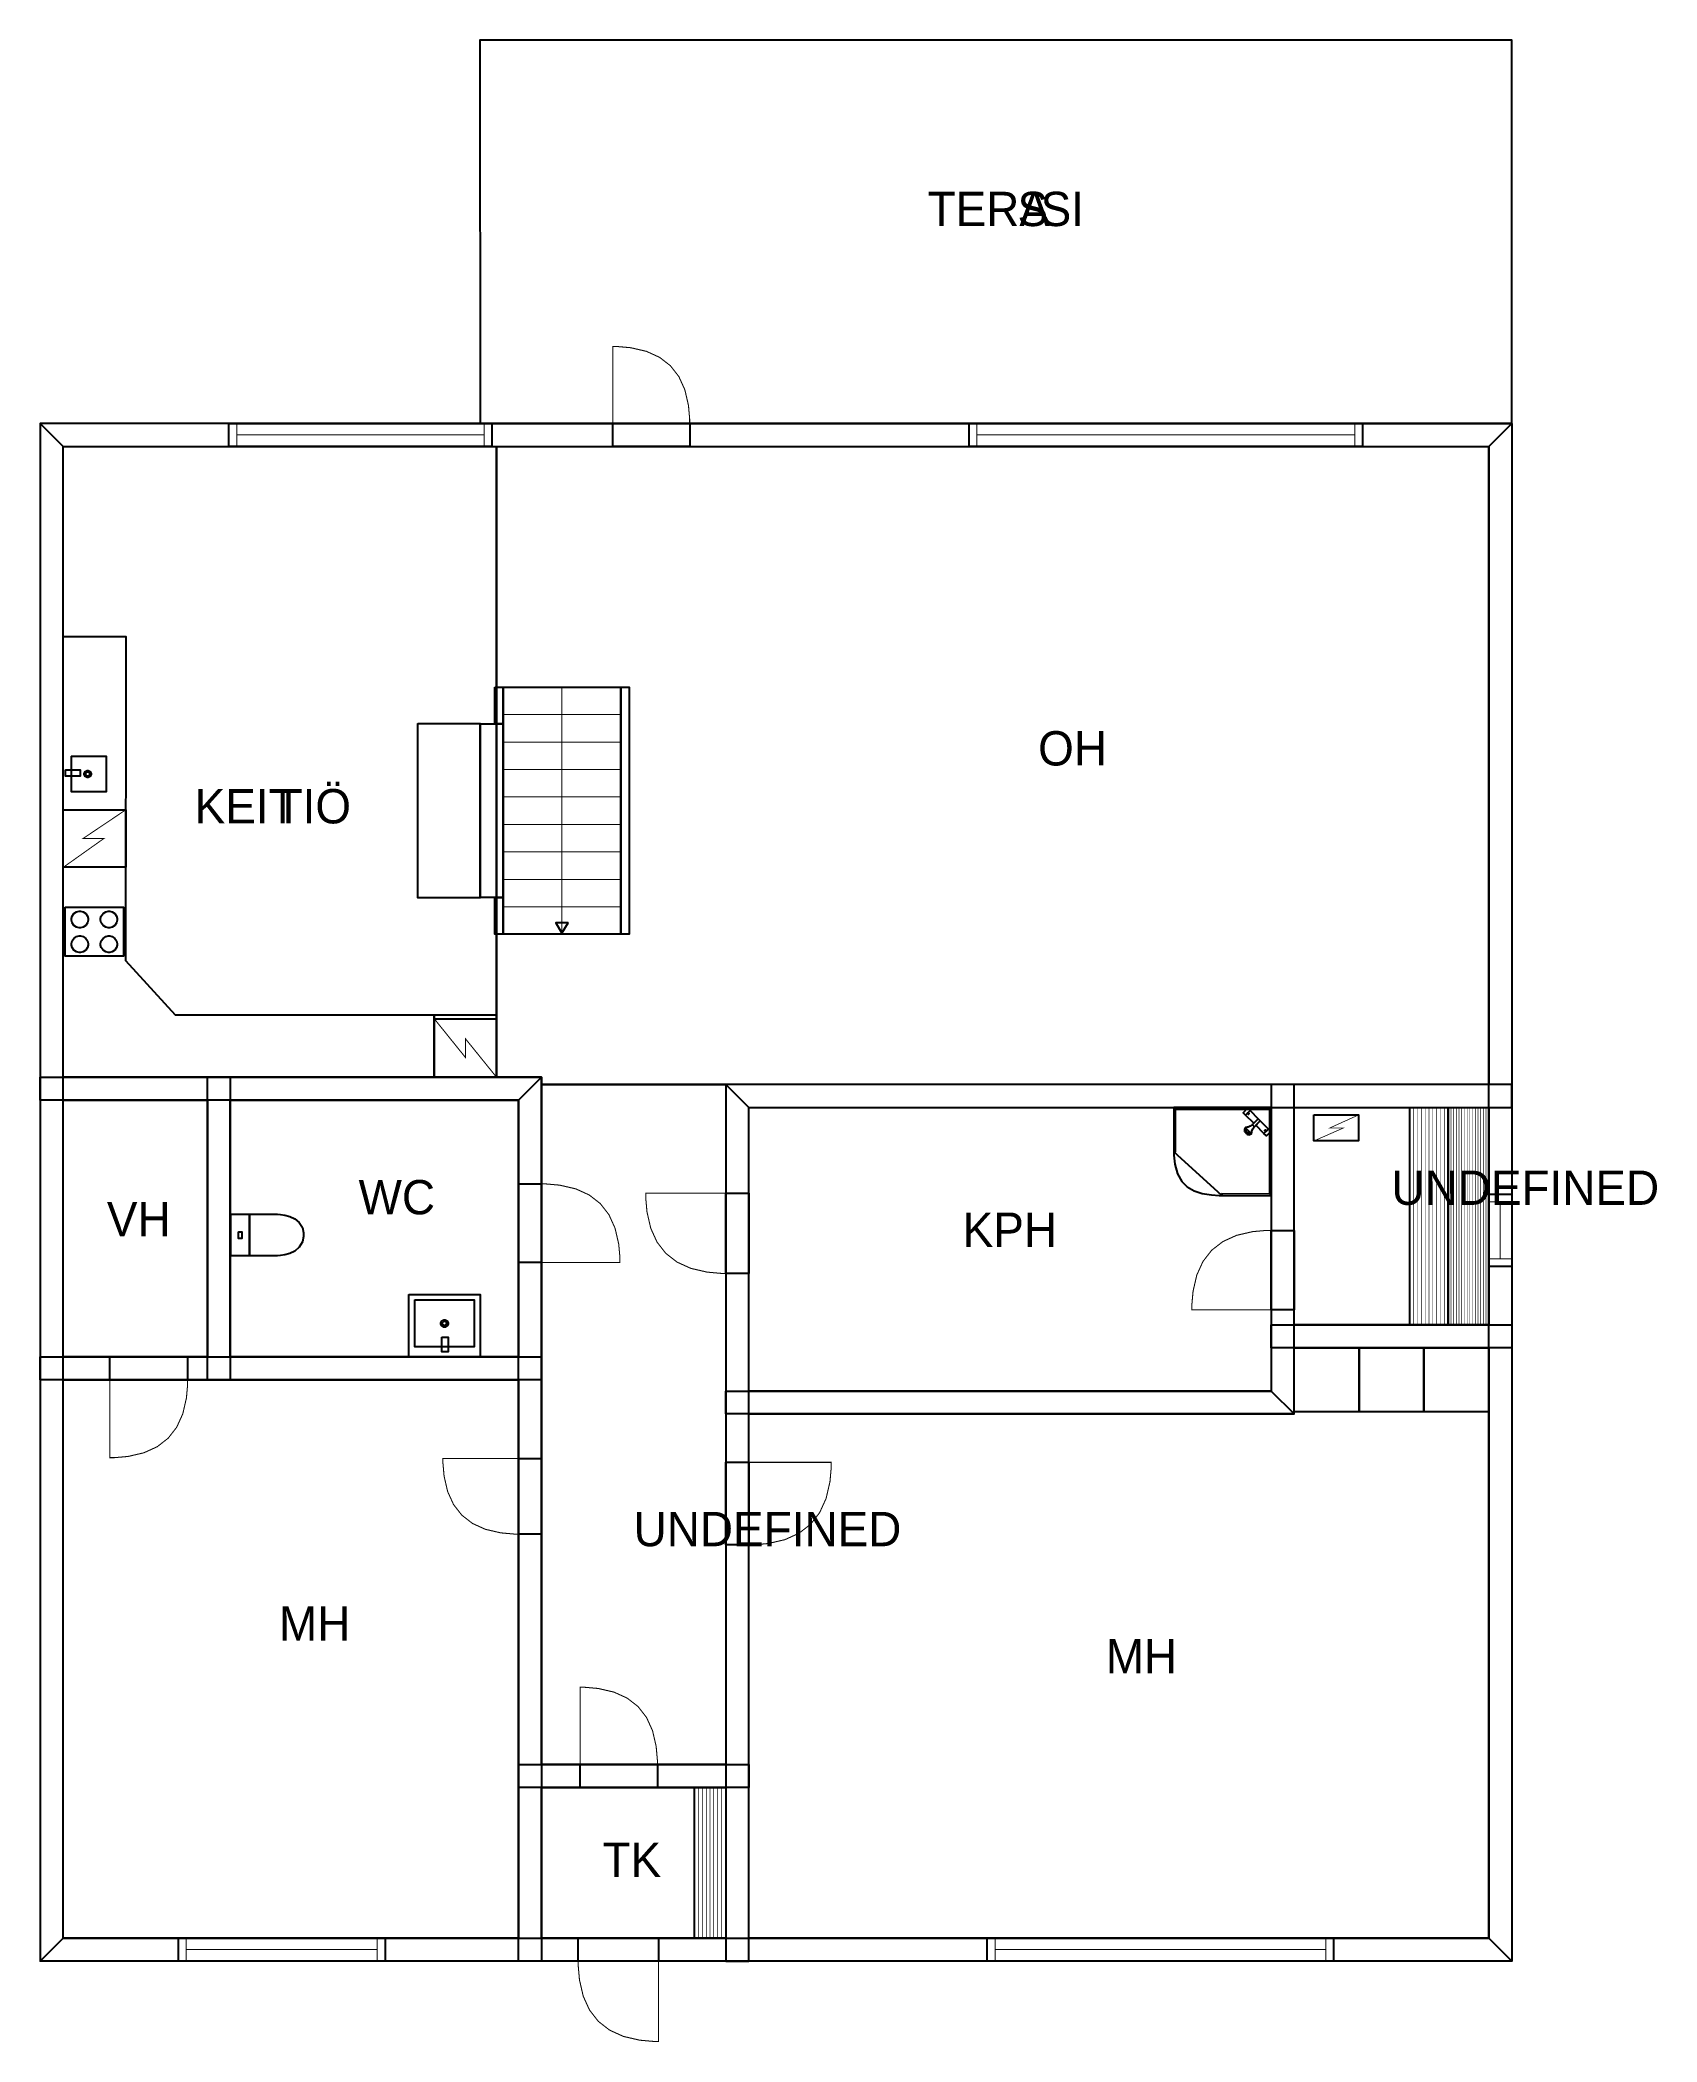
# Model space of a CAD drawing. Extents: x 1 to 17.2, y 0 to 20.
import ezdxf

# ---------------------------------------------------------------- set-up
doc = ezdxf.new("R2010")
doc.units = 0
doc.layers.get('0').update_dxf_attribs({"linetype": 'CONTINUOUS'})

msp = doc.modelspace()

# ---------------------------------------------------------------- linework, layer by layer
at = {"color": 0}
for points, const_width in [([(15.7026, 16.2096), (15.7026, 20.0475), (5.36865, 20.0475), (5.37001, 16.2096), (15.7026, 16.2096)], 0.002083), ([(7.46886, 16.2096), (7.46886, 16.2547), (7.45682, 16.3901), (7.42068, 16.5467), (7.36051, 16.679), (7.27626, 16.7874), (7.16792, 16.8715), (7.03554, 16.9318), (6.87907, 16.9679), (6.74365, 16.9799), (6.69857, 16.9799), (6.69857, 16.2096), (7.46886, 16.2096)], 0.010417), ([(1.19325, 15.9804), (15.4735, 15.9804), (15.7026, 16.2096), (0.964085, 16.2096), (1.19325, 15.9804)], 0.002083), ([(1.19325, 1.04373), (1.19325, 15.9804), (0.964085, 16.2096), (0.964085, 0.814561), (1.19325, 1.04373)], 0.002083), ([(2.85406, 16.2096), (5.48812, 16.2096), (5.48812, 15.9804), (2.85406, 15.9804), (2.85406, 16.2096)], 0.010417), ([(2.85406, 16.2096), (5.48812, 16.2096), (5.48812, 15.9804), (2.85406, 15.9804), (2.85406, 16.2096)], 0.010417), ([(6.69857, 16.2096), (7.46886, 16.2096), (7.46886, 15.9804), (6.69857, 15.9804), (6.69857, 16.2096)], 0.010417), ([(6.69857, 16.2096), (7.46886, 16.2096), (7.46886, 15.9804), (6.69857, 15.9804), (6.69857, 16.2096)], 0.010417), ([(10.268, 16.2096), (14.2089, 16.2096), (14.2089, 15.9804), (10.268, 15.9804), (10.268, 16.2096)], 0.010417), ([(10.268, 16.2096), (14.2089, 16.2096), (14.2089, 15.9804), (10.268, 15.9804), (10.268, 16.2096)], 0.010417), ([(15.7026, 16.2096), (15.7026, 0.814561), (15.4735, 1.04373), (15.4735, 15.9804), (15.7026, 16.2096)], 0.002083), ([(1.1932, 14.0751), (1.82226, 14.0751), (1.81819, 10.832), (2.31515, 10.2881), (4.91015, 10.2881), (4.91015, 9.66308), (1.1932, 9.66308), (1.1932, 14.0751)], 0.010417), ([(5.51585, 13.5701), (5.59918, 13.5701), (5.59918, 13.2025), (5.51585, 13.2025), (5.51585, 13.5701)], 0.002083), ([(5.59918, 13.5701), (6.78011, 13.5701), (6.78011, 11.0948), (5.59918, 11.0948), (5.59918, 13.5701)], 0.010417), ([(6.78011, 13.5701), (6.86344, 13.5701), (6.86344, 11.0948), (6.78011, 11.0948), (6.78011, 13.5701)], 0.002083), ([(4.74507, 13.2039), (4.74507, 11.4601), (5.37007, 11.4601), (5.37007, 13.2039), (4.74507, 13.2039)], 0.010417), ([(5.37001, 13.2025), (5.59918, 13.2025), (5.59918, 11.4628), (5.37001, 11.4628), (5.37001, 13.2025)], 0.002083), ([(1.27691, 12.88), (1.27691, 12.5201), (1.62256, 12.5201), (1.62256, 12.88), (1.27691, 12.88)], 0.010417), ([(1.21674, 12.7409), (1.21674, 12.6784), (1.36258, 12.6784), (1.36258, 12.7409), (1.21674, 12.7409)], 0.010417), ([(1.43881, 12.7365), (1.44521, 12.7365), (1.46457, 12.7259), (1.47526, 12.7065), (1.47526, 12.7), (1.47526, 12.6936), (1.46457, 12.6743), (1.44521, 12.6636), (1.43881, 12.6636), (1.43235, 12.6636), (1.41297, 12.6743), (1.40235, 12.6936), (1.40235, 12.7), (1.40235, 12.7065), (1.41297, 12.7259), (1.43235, 12.7365), (1.43881, 12.7365)], 0.008333), ([(1.43881, 12.7209), (1.44243, 12.7209), (1.4535, 12.7148), (1.45964, 12.7037), (1.45964, 12.7), (1.45964, 12.6964), (1.4535, 12.6853), (1.44243, 12.6792), (1.43881, 12.6792), (1.43511, 12.6792), (1.42404, 12.6853), (1.41797, 12.6964), (1.41797, 12.7), (1.41797, 12.7037), (1.42404, 12.7148), (1.43511, 12.7209), (1.43881, 12.7209)], 0.008333), ([(1.19466, 12.3407), (1.19466, 11.7658), (1.81967, 11.7658), (1.81967, 12.3407), (1.19466, 12.3407)], 0.009582), ([(5.51585, 11.4628), (5.59918, 11.4628), (5.59918, 11.0948), (5.51585, 11.0948), (5.51585, 11.4628)], 0.002083), ([(1.21452, 11.3677), (1.21452, 10.8746), (1.79785, 10.8746), (1.79785, 11.3677), (1.21452, 11.3677)], 0.010417), ([(1.36035, 11.327), (1.36843, 11.327), (1.39274, 11.3205), (1.41928, 11.3026), (1.43713, 11.2761), (1.44368, 11.2518), (1.44368, 11.2437), (1.44368, 11.2356), (1.43713, 11.2113), (1.41928, 11.1847), (1.39274, 11.1669), (1.36843, 11.1603), (1.36035, 11.1603), (1.35221, 11.1603), (1.32791, 11.1669), (1.30143, 11.1847), (1.28353, 11.2113), (1.27702, 11.2356), (1.27702, 11.2437), (1.27702, 11.2518), (1.28353, 11.2761), (1.30143, 11.3026), (1.32791, 11.3205), (1.35221, 11.327), (1.36035, 11.327)], 0.010417), ([(1.65201, 11.327), (1.6601, 11.327), (1.6844, 11.3205), (1.71094, 11.3026), (1.72879, 11.2761), (1.73535, 11.2518), (1.73535, 11.2437), (1.73535, 11.2356), (1.72879, 11.2113), (1.71094, 11.1847), (1.6844, 11.1669), (1.6601, 11.1603), (1.65201, 11.1603), (1.64388, 11.1603), (1.61957, 11.1669), (1.5931, 11.1847), (1.57519, 11.2113), (1.56868, 11.2356), (1.56868, 11.2437), (1.56868, 11.2518), (1.57519, 11.2761), (1.5931, 11.3026), (1.61957, 11.3205), (1.64388, 11.327), (1.65201, 11.327)], 0.010417), ([(1.36035, 11.0789), (1.36843, 11.0789), (1.39274, 11.0724), (1.41928, 11.0545), (1.43713, 11.0281), (1.44368, 11.0037), (1.44368, 10.9956), (1.44368, 10.9875), (1.43713, 10.9632), (1.41928, 10.9366), (1.39274, 10.9188), (1.36843, 10.9122), (1.36035, 10.9122), (1.35221, 10.9122), (1.32791, 10.9188), (1.30143, 10.9366), (1.28353, 10.9632), (1.27702, 10.9875), (1.27702, 10.9956), (1.27702, 11.0037), (1.28353, 11.0281), (1.30143, 11.0545), (1.32791, 11.0724), (1.35221, 11.0789), (1.36035, 11.0789)], 0.010417), ([(1.65201, 11.0789), (1.6601, 11.0789), (1.6844, 11.0724), (1.71094, 11.0545), (1.72879, 11.0281), (1.73535, 11.0037), (1.73535, 10.9956), (1.73535, 10.9875), (1.72879, 10.9632), (1.71094, 10.9366), (1.6844, 10.9188), (1.6601, 10.9122), (1.65201, 10.9122), (1.64388, 10.9122), (1.61957, 10.9188), (1.5931, 10.9366), (1.57519, 10.9632), (1.56868, 10.9875), (1.56868, 10.9956), (1.56868, 11.0037), (1.57519, 11.0281), (1.5931, 11.0545), (1.61957, 11.0724), (1.64388, 11.0789), (1.65201, 11.0789)], 0.010417), ([(4.91021, 10.2881), (5.53521, 10.2881), (5.53521, 9.66308), (4.91021, 9.66308), (4.91021, 10.2881)], 0.010417), ([(4.91021, 10.2881), (5.53521, 10.2881), (5.53521, 10.2464), (4.91021, 10.2464), (4.91021, 10.2881)], 0.010417), ([(0.964085, 9.66308), (5.98313, 9.66308), (5.75396, 9.43392), (0.964085, 9.43392), (0.964085, 9.66308)], 0.002083), ([(2.63803, 9.66308), (2.86719, 9.66308), (2.86719, 6.63456), (2.63803, 6.63456), (2.63803, 9.66308)], 0.002083), ([(5.98313, 9.66308), (5.98313, 0.814561), (5.75396, 0.814561), (5.75396, 9.43392), (5.98313, 9.66308)], 0.002083), ([(8.06104, 9.36079), (15.7026, 9.36079), (15.7026, 9.58996), (7.83188, 9.58996), (8.06104, 9.36079)], 0.002083), ([(8.06104, 0.814561), (8.06104, 9.36079), (7.83188, 9.58996), (7.83188, 0.814561), (8.06104, 0.814561)], 0.002083), ([(13.5237, 6.29237), (13.5237, 9.58996), (13.2945, 9.58996), (13.2945, 6.52154), (13.5237, 6.29237)], 0.002083), ([(13.2933, 8.47537), (13.2945, 9.36079), (12.317, 9.35975), (12.3181, 8.91499), (12.3188, 8.8846), (12.3293, 8.79362), (12.356, 8.6965), (12.3976, 8.62115), (12.4531, 8.56489), (12.5217, 8.52518), (12.6026, 8.4994), (12.6948, 8.48508), (12.7719, 8.48004), (12.7977, 8.47954), (13.2933, 8.47537)], 0.010417), ([(13.0581, 9.3534), (13.0817, 9.32986), (13.0367, 9.28494), (13.0131, 9.30849), (13.0581, 9.3534)], 0.010417), ([(13.0817, 9.32986), (13.1641, 9.24735), (13.1192, 9.20242), (13.0367, 9.28494), (13.0817, 9.32986)], 0.010417), ([(13.0588, 9.30701), (13.062, 9.30567), (13.0715, 9.30154), (13.0743, 9.3004), (13.0743, 9.3004), (13.0732, 9.29943), (13.0702, 9.29639), (13.0672, 9.29335), (13.0662, 9.29232), (13.0662, 9.29232), (13.0649, 9.29443), (13.0603, 9.30388), (13.0588, 9.30701)], 0.010417), ([(13.1641, 9.24735), (13.184, 9.22749), (13.1251, 9.16857), (13.1234, 9.17025), (13.1068, 9.18679), (13.1052, 9.18842), (13.11, 9.19325), (13.1591, 9.2424), (13.1641, 9.24735)], 0.010417), ([(13.184, 9.22749), (13.2665, 9.14497), (13.2216, 9.10004), (13.1391, 9.18257), (13.184, 9.22749)], 0.010417), ([(13.7213, 9.28624), (14.1686, 9.28624), (14.1686, 9.02582), (13.7213, 9.02582), (13.7213, 9.28624)], 0.007456), ([(14.6818, 9.36008), (14.6818, 7.18474), (15.0671, 7.18474), (15.0671, 9.36008), (14.6818, 9.36008)], 0.010417), ([(15.0674, 9.36079), (15.0674, 7.18392), (15.4732, 7.18392), (15.4732, 9.36079), (15.0674, 9.36079)], 0.010417), ([(13.2658, 9.14572), (13.2908, 9.12067), (13.2459, 9.07574), (13.2209, 9.10081), (13.2658, 9.14572)], 0.010417), ([(13.2429, 9.12289), (13.2415, 9.12608), (13.2374, 9.13558), (13.2363, 9.13835), (13.2363, 9.13835), (13.2353, 9.13737), (13.2323, 9.13433), (13.2292, 9.13129), (13.2282, 9.13026), (13.2282, 9.13026), (13.2303, 9.12907), (13.2398, 9.1244), (13.2429, 9.12289)], 0.010417), ([(5.75396, 8.5956), (5.98313, 8.5956), (5.98313, 7.80811), (5.75396, 7.80811), (5.75396, 8.5956)], 0.010417), ([(5.75396, 8.5956), (5.98313, 8.5956), (5.98313, 7.80811), (5.75396, 7.80811), (5.75396, 8.5956)], 0.010417), ([(5.98313, 8.5956), (6.02924, 8.5956), (6.16769, 8.58333), (6.32769, 8.54639), (6.46306, 8.48486), (6.57379, 8.39871), (6.65994, 8.28797), (6.72146, 8.15261), (6.7584, 7.99262), (6.77072, 7.85417), (6.77072, 7.808), (5.98313, 7.808), (5.98313, 8.5956)], 0.010417), ([(7.83188, 7.69997), (7.78478, 7.69997), (7.64367, 7.71257), (7.48053, 7.75022), (7.3425, 7.81293), (7.2296, 7.90076), (7.14176, 8.01367), (7.07904, 8.15169), (7.04139, 8.31483), (7.02886, 8.45594), (7.02886, 8.50299), (7.83188, 8.50299), (7.83188, 7.69997)], 0.010417), ([(7.83188, 8.50299), (8.06104, 8.50299), (8.06104, 7.69997), (7.83188, 7.69997), (7.83188, 8.50299)], 0.010417), ([(7.83188, 8.50299), (8.06104, 8.50299), (8.06104, 7.69997), (7.83188, 7.69997), (7.83188, 8.50299)], 0.010417), ([(15.4735, 8.49425), (15.7026, 8.49425), (15.7026, 7.76758), (15.4735, 7.76758), (15.4735, 8.49425)], 0.010417), ([(15.4735, 8.49425), (15.7026, 8.49425), (15.7026, 7.76758), (15.4735, 7.76758), (15.4735, 8.49425)], 0.010417), ([(2.87244, 8.29215), (2.87244, 7.8756), (3.05974, 7.8756), (3.05974, 8.29215), (2.87244, 8.29215)], 0.010417), ([(3.32801, 8.29215), (3.32801, 8.29215), (3.33974, 8.29226), (3.37071, 8.29064), (3.41456, 8.2845), (3.46479, 8.27106), (3.51503, 8.2475), (3.55886, 8.21104), (3.58985, 8.1589), (3.60161, 8.10585), (3.60161, 8.08817), (3.60161, 8.06988), (3.58985, 8.01503), (3.55886, 7.96094), (3.51503, 7.92313), (3.46479, 7.89871), (3.41456, 7.88471), (3.37071, 7.87831), (3.33974, 7.87657), (3.32801, 7.87663), (3.32801, 7.87663), (3.05974, 7.8756), (3.05974, 8.29215), (3.32801, 8.29215)], 0.010417), ([(2.95031, 8.11697), (2.95031, 8.05078), (2.98188, 8.05078), (2.98188, 8.11697), (2.95031, 8.11697)], 0.010417), ([(13.2945, 8.13038), (13.2478, 8.13038), (13.108, 8.11794), (12.9463, 8.08068), (12.8096, 8.0185), (12.6976, 7.93147), (12.6106, 7.81956), (12.5484, 7.68278), (12.5112, 7.52115), (12.4987, 7.38129), (12.4987, 7.33464), (13.2945, 7.33464), (13.2945, 8.13038)], 0.010417), ([(13.2945, 8.13038), (13.5237, 8.13038), (13.5237, 7.33453), (13.2945, 7.33453), (13.2945, 8.13038)], 0.010417), ([(13.2945, 8.13038), (13.5237, 8.13038), (13.5237, 7.33453), (13.2945, 7.33453), (13.2945, 8.13038)], 0.010417), ([(4.65582, 7.48867), (5.36951, 7.48867), (5.36951, 6.86367), (4.65582, 6.86367), (4.65582, 7.48867)], 0.010417), ([(4.71528, 7.43349), (5.31006, 7.43349), (5.31006, 6.96474), (4.71528, 6.96474), (4.71528, 7.43349)], 0.010417), ([(4.97618, 7.19911), (4.97618, 7.20557), (4.98682, 7.22493), (5.00618, 7.23557), (5.01264, 7.23557), (5.01904, 7.23557), (5.03842, 7.22493), (5.0491, 7.20557), (5.0491, 7.19911), (5.0491, 7.19271), (5.03842, 7.17333), (5.01904, 7.16265), (5.01264, 7.16265), (5.00618, 7.16265), (4.98682, 7.17333), (4.97618, 7.19271), (4.97618, 7.19911)], 0.008333), ([(4.99181, 7.19911), (4.99181, 7.20281), (4.99789, 7.21386), (5.00896, 7.21994), (5.01264, 7.21994), (5.01628, 7.21994), (5.02735, 7.21386), (5.03347, 7.20281), (5.03347, 7.19911), (5.03347, 7.19547), (5.02735, 7.1844), (5.01628, 7.17828), (5.01264, 7.17828), (5.00896, 7.17828), (4.99789, 7.1844), (4.99181, 7.19547), (4.99181, 7.19911)], 0.008333), ([(4.98579, 7.06158), (5.04829, 7.06158), (5.04829, 6.91575), (4.98579, 6.91575), (4.98579, 7.06158)], 0.010417), ([(13.2945, 7.18474), (15.7026, 7.18474), (15.7026, 6.95557), (13.2945, 6.95557), (13.2945, 7.18474)], 0.002083), ([(0.964085, 6.86372), (5.98313, 6.86372), (5.98313, 6.63456), (0.964085, 6.63456), (0.964085, 6.86372)], 0.002083), ([(1.66032, 6.86372), (2.44021, 6.86372), (2.44021, 6.63456), (1.66032, 6.63456), (1.66032, 6.86372)], 0.010417), ([(1.66032, 6.86372), (2.44021, 6.86372), (2.44021, 6.63456), (1.66032, 6.63456), (1.66032, 6.86372)], 0.010417), ([(13.5237, 6.95432), (14.1736, 6.95432), (14.1736, 6.31212), (13.5237, 6.31212), (13.5237, 6.95432)], 0.010417), ([(14.1736, 6.95432), (14.8235, 6.95432), (14.8235, 6.31212), (14.1736, 6.31212), (14.1736, 6.95432)], 0.010417), ([(14.8235, 6.95432), (15.4733, 6.95432), (15.4733, 6.31212), (14.8235, 6.31212), (14.8235, 6.95432)], 0.010417), ([(2.44021, 6.63456), (2.44021, 6.58886), (2.428, 6.45182), (2.39144, 6.2934), (2.33051, 6.1594), (2.24522, 6.04975), (2.13558, 5.96446), (2.00157, 5.90354), (1.84315, 5.86697), (1.70611, 5.85476), (1.66043, 5.85476), (1.66043, 6.63456), (2.44021, 6.63456)], 0.010417), ([(7.83188, 6.52154), (13.2945, 6.52154), (13.5237, 6.29237), (7.83188, 6.29237), (7.83188, 6.52154)], 0.002083), ([(5.75396, 5.09017), (5.70958, 5.09017), (5.57661, 5.102), (5.4229, 5.13747), (5.29286, 5.19661), (5.18642, 5.27935), (5.10368, 5.38579), (5.04454, 5.51585), (5.00906, 5.66954), (4.99729, 5.80251), (4.99729, 5.84685), (5.75396, 5.84685), (5.75396, 5.09017)], 0.010417), ([(5.75396, 5.84685), (5.98313, 5.84685), (5.98313, 5.09017), (5.75396, 5.09017), (5.75396, 5.84685)], 0.010417), ([(5.75396, 5.84685), (5.98313, 5.84685), (5.98313, 5.09017), (5.75396, 5.09017), (5.75396, 5.84685)], 0.010417), ([(7.83188, 5.80832), (8.06104, 5.80832), (8.06104, 4.98215), (7.83188, 4.98215), (7.83188, 5.80832)], 0.010417), ([(7.83188, 5.80832), (8.06104, 5.80832), (8.06104, 4.98215), (7.83188, 4.98215), (7.83188, 5.80832)], 0.010417), ([(8.06104, 4.98215), (8.10943, 4.98215), (8.25467, 4.99507), (8.42247, 5.03381), (8.56446, 5.09836), (8.68067, 5.18869), (8.771, 5.3049), (8.83556, 5.44689), (8.87429, 5.61469), (8.88721, 5.75993), (8.88721, 5.80832), (8.06104, 5.80832), (8.06104, 4.98215)], 0.010417), ([(7.1454, 2.78276), (7.1454, 2.82813), (7.13331, 2.96403), (7.09706, 3.1211), (7.03662, 3.25401), (6.9521, 3.36274), (6.84337, 3.44726), (6.71044, 3.50771), (6.55339, 3.54394), (6.41749, 3.55599), (6.37218, 3.55599), (6.37218, 2.78276), (7.1454, 2.78276)], 0.010417), ([(5.75396, 2.78276), (8.06104, 2.78276), (8.06104, 2.5536), (5.75396, 2.5536), (5.75396, 2.78276)], 0.002083), ([(6.37229, 2.78276), (7.1454, 2.78276), (7.1454, 2.5536), (6.37229, 2.5536), (6.37229, 2.78276)], 0.010417), ([(6.37229, 2.78276), (7.1454, 2.78276), (7.1454, 2.5536), (6.37229, 2.5536), (6.37229, 2.78276)], 0.010417), ([(7.51774, 2.5536), (7.51774, 1.0453), (7.83024, 1.0453), (7.83024, 2.5536), (7.51774, 2.5536)], 0.010417), ([(15.7026, 0.814561), (0.964085, 0.814561), (1.19325, 1.04373), (15.4735, 1.04373), (15.7026, 0.814561)], 0.002083), ([(2.34874, 1.04373), (4.41769, 1.04373), (4.41769, 0.814561), (2.34874, 0.814561), (2.34874, 1.04373)], 0.010417), ([(2.34874, 1.04373), (4.41769, 1.04373), (4.41769, 0.814561), (2.34874, 0.814561), (2.34874, 1.04373)], 0.010417), ([(6.3526, 1.04373), (7.15717, 1.04373), (7.15717, 0.814561), (6.3526, 0.814561), (6.3526, 1.04373)], 0.010417), ([(6.3526, 1.04373), (7.15717, 1.04373), (7.15717, 0.814561), (6.3526, 0.814561), (6.3526, 1.04373)], 0.010417), ([(10.4501, 1.04373), (13.9182, 1.04373), (13.9182, 0.814561), (10.4501, 0.814561), (10.4501, 1.04373)], 0.010417), ([(10.4501, 1.04373), (13.9182, 1.04373), (13.9182, 0.814561), (10.4501, 0.814561), (10.4501, 1.04373)], 0.010417), ([(6.3526, 0.814561), (6.3526, 0.767469), (6.36513, 0.626031), (6.40283, 0.462565), (6.46571, 0.324274), (6.55371, 0.211154), (6.66689, 0.123155), (6.80518, 0.060276), (6.96858, 0.022569), (7.11003, 0.009983), (7.15717, 0.009983), (7.15717, 0.814561), (6.3526, 0.814561)], 0.010417)]:
    msp.add_lwpolyline(points, close=True, dxfattribs=dict(at, const_width=const_width))
at = {"color": 7}
for points in [[(15.7026, 16.2096), (15.7026, 20.0475), (5.36865, 20.0475), (5.37001, 16.2096), (15.7026, 16.2096)], [(2.85406, 16.2096), (5.48812, 16.2096), (5.48812, 15.9804), (2.85406, 15.9804), (2.85406, 16.2096)], [(2.85406, 16.2096), (5.48812, 16.2096), (5.48812, 15.9804), (2.85406, 15.9804), (2.85406, 16.2096)], [(6.69857, 16.2096), (7.46886, 16.2096), (7.46886, 15.9804), (6.69857, 15.9804), (6.69857, 16.2096)], [(6.69857, 16.2096), (7.46886, 16.2096), (7.46886, 15.9804), (6.69857, 15.9804), (6.69857, 16.2096)], [(10.268, 16.2096), (14.2089, 16.2096), (14.2089, 15.9804), (10.268, 15.9804), (10.268, 16.2096)], [(10.268, 16.2096), (14.2089, 16.2096), (14.2089, 15.9804), (10.268, 15.9804), (10.268, 16.2096)], [(1.19325, 15.9804), (5.53521, 15.9804), (5.53521, 9.66308), (1.19325, 9.66308), (1.19325, 15.9804)], [(15.4735, 9.58996), (5.98313, 9.58996), (5.98313, 9.66308), (5.53521, 9.66308), (5.53521, 15.9804), (15.4735, 15.9804), (15.4735, 9.58996)], [(1.1932, 14.0751), (1.82226, 14.0751), (1.81819, 10.832), (2.31515, 10.2881), (4.91015, 10.2881), (4.91015, 9.66308), (1.1932, 9.66308), (1.1932, 14.0751)], [(5.51585, 13.5701), (5.59918, 13.5701), (5.59918, 13.2025), (5.51585, 13.2025), (5.51585, 13.5701)], [(5.59918, 13.5701), (6.78011, 13.5701), (6.78011, 11.0948), (5.59918, 11.0948), (5.59918, 13.5701)], [(6.78011, 13.5701), (6.86344, 13.5701), (6.86344, 11.0948), (6.78011, 11.0948), (6.78011, 13.5701)], [(4.74507, 13.2039), (5.37007, 13.2039), (5.37007, 11.4601), (4.74507, 11.4601), (4.74507, 13.2039)], [(1.27691, 12.88), (1.62256, 12.88), (1.62256, 12.5201), (1.27691, 12.5201), (1.27691, 12.88)], [(1.21674, 12.7409), (1.36258, 12.7409), (1.36258, 12.6784), (1.21674, 12.6784), (1.21674, 12.7409)], [(1.43881, 12.7365), (1.44521, 12.7365), (1.46457, 12.7259), (1.47526, 12.7065), (1.47526, 12.7), (1.47526, 12.6936), (1.46457, 12.6743), (1.44521, 12.6636), (1.43881, 12.6636), (1.43235, 12.6636), (1.41297, 12.6743), (1.40235, 12.6936), (1.40235, 12.7), (1.40235, 12.7065), (1.41297, 12.7259), (1.43235, 12.7365), (1.43881, 12.7365)], [(1.43881, 12.7209), (1.44243, 12.7209), (1.4535, 12.7148), (1.45964, 12.7037), (1.45964, 12.7), (1.45964, 12.6964), (1.4535, 12.6853), (1.44243, 12.6792), (1.43881, 12.6792), (1.43511, 12.6792), (1.42404, 12.6853), (1.41797, 12.6964), (1.41797, 12.7), (1.41797, 12.7037), (1.42404, 12.7148), (1.43511, 12.7209), (1.43881, 12.7209)], [(1.19466, 12.3407), (1.81967, 12.3407), (1.81967, 11.7658), (1.19466, 11.7658), (1.19466, 12.3407)], [(5.51585, 11.4628), (5.59918, 11.4628), (5.59918, 11.0948), (5.51585, 11.0948), (5.51585, 11.4628)], [(1.21452, 11.3677), (1.79785, 11.3677), (1.79785, 10.8746), (1.21452, 10.8746), (1.21452, 11.3677)], [(1.36035, 11.327), (1.36843, 11.327), (1.39274, 11.3205), (1.41928, 11.3026), (1.43713, 11.2761), (1.44368, 11.2518), (1.44368, 11.2437), (1.44368, 11.2356), (1.43713, 11.2113), (1.41928, 11.1847), (1.39274, 11.1669), (1.36843, 11.1603), (1.36035, 11.1603), (1.35221, 11.1603), (1.32791, 11.1669), (1.30143, 11.1847), (1.28353, 11.2113), (1.27702, 11.2356), (1.27702, 11.2437), (1.27702, 11.2518), (1.28353, 11.2761), (1.30143, 11.3026), (1.32791, 11.3205), (1.35221, 11.327), (1.36035, 11.327)], [(1.65201, 11.327), (1.6601, 11.327), (1.6844, 11.3205), (1.71094, 11.3026), (1.72879, 11.2761), (1.73535, 11.2518), (1.73535, 11.2437), (1.73535, 11.2356), (1.72879, 11.2113), (1.71094, 11.1847), (1.6844, 11.1669), (1.6601, 11.1603), (1.65201, 11.1603), (1.64388, 11.1603), (1.61957, 11.1669), (1.5931, 11.1847), (1.57519, 11.2113), (1.56868, 11.2356), (1.56868, 11.2437), (1.56868, 11.2518), (1.57519, 11.2761), (1.5931, 11.3026), (1.61957, 11.3205), (1.64388, 11.327), (1.65201, 11.327)], [(1.36035, 11.0789), (1.36843, 11.0789), (1.39274, 11.0724), (1.41928, 11.0545), (1.43713, 11.0281), (1.44368, 11.0037), (1.44368, 10.9956), (1.44368, 10.9875), (1.43713, 10.9632), (1.41928, 10.9366), (1.39274, 10.9188), (1.36843, 10.9122), (1.36035, 10.9122), (1.35221, 10.9122), (1.32791, 10.9188), (1.30143, 10.9366), (1.28353, 10.9632), (1.27702, 10.9875), (1.27702, 10.9956), (1.27702, 11.0037), (1.28353, 11.0281), (1.30143, 11.0545), (1.32791, 11.0724), (1.35221, 11.0789), (1.36035, 11.0789)], [(1.65201, 11.0789), (1.6601, 11.0789), (1.6844, 11.0724), (1.71094, 11.0545), (1.72879, 11.0281), (1.73535, 11.0037), (1.73535, 10.9956), (1.73535, 10.9875), (1.72879, 10.9632), (1.71094, 10.9366), (1.6844, 10.9188), (1.6601, 10.9122), (1.65201, 10.9122), (1.64388, 10.9122), (1.61957, 10.9188), (1.5931, 10.9366), (1.57519, 10.9632), (1.56868, 10.9875), (1.56868, 10.9956), (1.56868, 11.0037), (1.57519, 11.0281), (1.5931, 11.0545), (1.61957, 11.0724), (1.64388, 11.0789), (1.65201, 11.0789)], [(4.91021, 10.2881), (5.53521, 10.2881), (5.53521, 9.66308), (4.91021, 9.66308), (4.91021, 10.2881)], [(4.91021, 10.2881), (5.53521, 10.2881), (5.53521, 10.2464), (4.91021, 10.2464), (4.91021, 10.2881)], [(1.19325, 9.43392), (2.63803, 9.43392), (2.63803, 6.86372), (1.19325, 6.86372), (1.19325, 9.43392)], [(2.86719, 9.43392), (5.75396, 9.43392), (5.75396, 6.86372), (2.86719, 6.86372), (2.86719, 9.43392)], [(5.98313, 9.58996), (7.83188, 9.58996), (7.83188, 2.78276), (5.98313, 2.78276), (5.98313, 9.58996)], [(8.06104, 9.36079), (13.2945, 9.36079), (13.2945, 6.52154), (8.06104, 6.52154), (8.06104, 9.36079)], [(13.2933, 8.47537), (13.2945, 9.36079), (12.317, 9.35975), (12.3181, 8.91499), (12.3188, 8.8846), (12.3293, 8.79362), (12.356, 8.6965), (12.3976, 8.62115), (12.4531, 8.56489), (12.5217, 8.52518), (12.6026, 8.4994), (12.6948, 8.48508), (12.7719, 8.48004), (12.7977, 8.47954), (13.2933, 8.47537)], [(12.3193, 8.91601), (12.3365, 8.91601), (12.3354, 9.34412), (13.2784, 9.34517), (13.2772, 8.49203), (12.7988, 8.49621), (12.7988, 8.47954)], [(13.0581, 9.3534), (13.0817, 9.32986), (13.0367, 9.28494), (13.0131, 9.30849), (13.0581, 9.3534)], [(13.0817, 9.32986), (13.1641, 9.24735), (13.1192, 9.20242), (13.0367, 9.28494), (13.0817, 9.32986)], [(13.0588, 9.30701), (13.062, 9.30567), (13.0715, 9.30154), (13.0743, 9.3004), (13.0743, 9.3004), (13.0732, 9.29943), (13.0702, 9.29639), (13.0672, 9.29335), (13.0662, 9.29232), (13.0662, 9.29232), (13.0649, 9.29443), (13.0603, 9.30388), (13.0588, 9.30701)], [(13.1641, 9.24735), (13.184, 9.22749), (13.1251, 9.16857), (13.1234, 9.17025), (13.1068, 9.18679), (13.1052, 9.18842), (13.11, 9.19325), (13.1591, 9.2424), (13.1641, 9.24735)], [(13.184, 9.22749), (13.2665, 9.14497), (13.2216, 9.10004), (13.1391, 9.18257), (13.184, 9.22749)], [(13.5237, 9.36079), (15.4735, 9.36079), (15.4735, 7.18474), (13.5237, 7.18474), (13.5237, 9.36079)], [(13.7213, 9.28624), (14.1686, 9.28624), (14.1686, 9.02582), (13.7213, 9.02582), (13.7213, 9.28624)], [(14.6818, 9.36008), (15.0671, 9.36008), (15.0671, 7.18474), (14.6818, 7.18474), (14.6818, 9.36008)], [(15.0674, 9.36079), (15.4732, 9.36079), (15.4732, 7.18392), (15.0674, 7.18392), (15.0674, 9.36079)], [(13.1052, 9.18842), (13.1024, 9.18571), (13.0847, 9.17318), (13.0619, 9.16433), (13.0566, 9.16342), (13.0547, 9.16308), (13.0372, 9.15989), (13.036, 9.15896), (13.0336, 9.15733), (13.0248, 9.14268), (13.0275, 9.12181), (13.0308, 9.11697), (13.0315, 9.11589), (13.0413, 9.10504), (13.0419, 9.10449), (13.0411, 9.10519), (13.0417, 9.10465), (13.0525, 9.09489), (13.0537, 9.09412), (13.0584, 9.09082), (13.0793, 9.08822), (13.094, 9.09694), (13.0957, 9.09933), (13.0966, 9.10064), (13.0997, 9.11811), (13.1, 9.11996), (13.101, 9.12532), (13.1098, 9.14811), (13.1223, 9.16581), (13.1251, 9.16857)], [(13.0352, 9.15826), (13.035, 9.15771), (13.0348, 9.153), (13.0362, 9.14214), (13.0413, 9.1281), (13.049, 9.11649), (13.0522, 9.11328), (13.0552, 9.11051), (13.0662, 9.10389), (13.0793, 9.09961), (13.0895, 9.09853), (13.0935, 9.09858), (13.0949, 9.09858)], [(13.2658, 9.14572), (13.2908, 9.12067), (13.2459, 9.07574), (13.2209, 9.10081), (13.2658, 9.14572)], [(13.2429, 9.12289), (13.2415, 9.12608), (13.2374, 9.13558), (13.2363, 9.13835), (13.2363, 9.13835), (13.2353, 9.13737), (13.2323, 9.13433), (13.2292, 9.13129), (13.2282, 9.13026), (13.2282, 9.13026), (13.2303, 9.12907), (13.2398, 9.1244), (13.2429, 9.12289)], [(5.75396, 8.5956), (5.98313, 8.5956), (5.98313, 7.80811), (5.75396, 7.80811), (5.75396, 8.5956)], [(5.75396, 8.5956), (5.98313, 8.5956), (5.98313, 7.80811), (5.75396, 7.80811), (5.75396, 8.5956)], [(7.83188, 8.50299), (8.06104, 8.50299), (8.06104, 7.69997), (7.83188, 7.69997), (7.83188, 8.50299)], [(7.83188, 8.50299), (8.06104, 8.50299), (8.06104, 7.69997), (7.83188, 7.69997), (7.83188, 8.50299)], [(15.4735, 8.49425), (15.7026, 8.49425), (15.7026, 7.76758), (15.4735, 7.76758), (15.4735, 8.49425)], [(15.4735, 8.49425), (15.7026, 8.49425), (15.7026, 7.76758), (15.4735, 7.76758), (15.4735, 8.49425)], [(2.87244, 8.29215), (3.05974, 8.29215), (3.05974, 7.8756), (2.87244, 7.8756), (2.87244, 8.29215)], [(3.32801, 8.29215), (3.32801, 8.29215), (3.33974, 8.29226), (3.37071, 8.29064), (3.41456, 8.2845), (3.46479, 8.27106), (3.51503, 8.2475), (3.55886, 8.21104), (3.58985, 8.1589), (3.60161, 8.10585), (3.60161, 8.08817), (3.60161, 8.06988), (3.58985, 8.01503), (3.55886, 7.96094), (3.51503, 7.92313), (3.46479, 7.89871), (3.41456, 7.88471), (3.37071, 7.87831), (3.33974, 7.87657), (3.32801, 7.87663), (3.32801, 7.87663), (3.05974, 7.8756), (3.05974, 8.29215), (3.32801, 8.29215)], [(2.95031, 8.11697), (2.98188, 8.11697), (2.98188, 8.05078), (2.95031, 8.05078), (2.95031, 8.11697)], [(13.2945, 8.13038), (13.5237, 8.13038), (13.5237, 7.33453), (13.2945, 7.33453), (13.2945, 8.13038)], [(13.2945, 8.13038), (13.5237, 8.13038), (13.5237, 7.33453), (13.2945, 7.33453), (13.2945, 8.13038)], [(4.65582, 7.48867), (5.36951, 7.48867), (5.36951, 6.86367), (4.65582, 6.86367), (4.65582, 7.48867)], [(4.71528, 7.43349), (5.31006, 7.43349), (5.31006, 6.96474), (4.71528, 6.96474), (4.71528, 7.43349)], [(4.97618, 7.19911), (4.97618, 7.20557), (4.98682, 7.22493), (5.00618, 7.23557), (5.01264, 7.23557), (5.01904, 7.23557), (5.03842, 7.22493), (5.0491, 7.20557), (5.0491, 7.19911), (5.0491, 7.19271), (5.03842, 7.17333), (5.01904, 7.16265), (5.01264, 7.16265), (5.00618, 7.16265), (4.98682, 7.17333), (4.97618, 7.19271), (4.97618, 7.19911)], [(4.99181, 7.19911), (4.99181, 7.20281), (4.99789, 7.21386), (5.00896, 7.21994), (5.01264, 7.21994), (5.01628, 7.21994), (5.02735, 7.21386), (5.03347, 7.20281), (5.03347, 7.19911), (5.03347, 7.19547), (5.02735, 7.1844), (5.01628, 7.17828), (5.01264, 7.17828), (5.00896, 7.17828), (4.99789, 7.1844), (4.99181, 7.19547), (4.99181, 7.19911)], [(4.98579, 7.06158), (5.04829, 7.06158), (5.04829, 6.91575), (4.98579, 6.91575), (4.98579, 7.06158)], [(1.66032, 6.86372), (2.44021, 6.86372), (2.44021, 6.63456), (1.66032, 6.63456), (1.66032, 6.86372)], [(1.66032, 6.86372), (2.44021, 6.86372), (2.44021, 6.63456), (1.66032, 6.63456), (1.66032, 6.86372)], [(15.4735, 1.04373), (8.06104, 1.04373), (8.06104, 6.29237), (13.5237, 6.29237), (13.5237, 6.95557), (15.4735, 6.95557), (15.4735, 1.04373)], [(13.5237, 6.95432), (14.1736, 6.95432), (14.1736, 6.31212), (13.5237, 6.31212), (13.5237, 6.95432)], [(14.1736, 6.95432), (14.8235, 6.95432), (14.8235, 6.31212), (14.1736, 6.31212), (14.1736, 6.95432)], [(14.8235, 6.95432), (15.4733, 6.95432), (15.4733, 6.31212), (14.8235, 6.31212), (14.8235, 6.95432)], [(1.19325, 6.63456), (5.75396, 6.63456), (5.75396, 1.04373), (1.19325, 1.04373), (1.19325, 6.63456)], [(5.75396, 5.84685), (5.98313, 5.84685), (5.98313, 5.09017), (5.75396, 5.09017), (5.75396, 5.84685)], [(5.75396, 5.84685), (5.98313, 5.84685), (5.98313, 5.09017), (5.75396, 5.09017), (5.75396, 5.84685)], [(7.83188, 5.80832), (8.06104, 5.80832), (8.06104, 4.98215), (7.83188, 4.98215), (7.83188, 5.80832)], [(7.83188, 5.80832), (8.06104, 5.80832), (8.06104, 4.98215), (7.83188, 4.98215), (7.83188, 5.80832)], [(6.37229, 2.78276), (7.1454, 2.78276), (7.1454, 2.5536), (6.37229, 2.5536), (6.37229, 2.78276)], [(6.37229, 2.78276), (7.1454, 2.78276), (7.1454, 2.5536), (6.37229, 2.5536), (6.37229, 2.78276)], [(5.98313, 2.5536), (7.83188, 2.5536), (7.83188, 1.04373), (5.98313, 1.04373), (5.98313, 2.5536)], [(7.51774, 2.5536), (7.83024, 2.5536), (7.83024, 1.0453), (7.51774, 1.0453), (7.51774, 2.5536)], [(2.34874, 1.04373), (4.41769, 1.04373), (4.41769, 0.814561), (2.34874, 0.814561), (2.34874, 1.04373)], [(2.34874, 1.04373), (4.41769, 1.04373), (4.41769, 0.814561), (2.34874, 0.814561), (2.34874, 1.04373)], [(6.3526, 1.04373), (7.15717, 1.04373), (7.15717, 0.814561), (6.3526, 0.814561), (6.3526, 1.04373)], [(6.3526, 1.04373), (7.15717, 1.04373), (7.15717, 0.814561), (6.3526, 0.814561), (6.3526, 1.04373)], [(10.4501, 1.04373), (13.9182, 1.04373), (13.9182, 0.814561), (10.4501, 0.814561), (10.4501, 1.04373)], [(10.4501, 1.04373), (13.9182, 1.04373), (13.9182, 0.814561), (10.4501, 0.814561), (10.4501, 1.04373)]]:
    msp.add_lwpolyline(points, close=True, dxfattribs=at)
at = {"color": 0}
for points in [[(1.19325, 15.9804), (15.4735, 15.9804), (15.7026, 16.2096), (0.964085, 16.2096), (1.19325, 15.9804)], [(1.19325, 1.04373), (1.19325, 15.9804), (0.964085, 16.2096), (0.964085, 0.814561), (1.19325, 1.04373)], [(15.7026, 16.2096), (15.7026, 0.814561), (15.4735, 1.04373), (15.4735, 15.9804), (15.7026, 16.2096)], [(5.37001, 13.2025), (5.59918, 13.2025), (5.59918, 11.4628), (5.37001, 11.4628), (5.37001, 13.2025)], [(0.964085, 9.66308), (5.98313, 9.66308), (5.75396, 9.43392), (0.964085, 9.43392), (0.964085, 9.66308)], [(2.63803, 9.66308), (2.86719, 9.66308), (2.86719, 6.63456), (2.63803, 6.63456), (2.63803, 9.66308)], [(5.98313, 9.66308), (5.98313, 0.814561), (5.75396, 0.814561), (5.75396, 9.43392), (5.98313, 9.66308)], [(8.06104, 0.814561), (8.06104, 9.36079), (7.83188, 9.58996), (7.83188, 0.814561), (8.06104, 0.814561)], [(8.06104, 9.36079), (15.7026, 9.36079), (15.7026, 9.58996), (7.83188, 9.58996), (8.06104, 9.36079)], [(13.5237, 6.29237), (13.5237, 9.58996), (13.2945, 9.58996), (13.2945, 6.52154), (13.5237, 6.29237)], [(13.2945, 7.18474), (15.7026, 7.18474), (15.7026, 6.95557), (13.2945, 6.95557), (13.2945, 7.18474)], [(0.964085, 6.86372), (5.98313, 6.86372), (5.98313, 6.63456), (0.964085, 6.63456), (0.964085, 6.86372)], [(7.83188, 6.52154), (13.2945, 6.52154), (13.5237, 6.29237), (7.83188, 6.29237), (7.83188, 6.52154)], [(5.75396, 2.78276), (8.06104, 2.78276), (8.06104, 2.5536), (5.75396, 2.5536), (5.75396, 2.78276)], [(15.7026, 0.814561), (0.964085, 0.814561), (1.19325, 1.04373), (15.4735, 1.04373), (15.7026, 0.814561)]]:
    msp.add_lwpolyline(points, close=True, dxfattribs=at)
for points, const_width in [([(2.93218, 15.9804), (2.93218, 16.2096)], 0.010417), ([(2.93218, 16.095), (5.41, 16.095)], 0.010417), ([(5.41, 15.9804), (5.41, 16.2096)], 0.010417), ([(10.3461, 15.9804), (10.3461, 16.2096)], 0.010417), ([(10.3461, 16.095), (14.1307, 16.095)], 0.010417), ([(14.1307, 15.9804), (14.1307, 16.2096)], 0.010417), ([(5.59924, 13.57), (6.78006, 13.57)], 0.010417), ([(5.59924, 13.295), (6.78006, 13.295)], 0.010417), ([(5.59924, 13.02), (6.78006, 13.02)], 0.010417), ([(5.59924, 12.745), (6.78006, 12.745)], 0.010417), ([(5.59924, 12.47), (6.78006, 12.47)], 0.010417), ([(1.19466, 11.7658), (1.59988, 12.0532), (1.39154, 12.0532), (1.81967, 12.3407)], 0.009582), ([(1.81554, 11.8616), (1.81554, 12.2429)], 0.009582), ([(5.59924, 12.195), (6.78006, 12.195)], 0.010417), ([(5.59924, 11.9199), (6.78006, 11.9199)], 0.010417), ([(5.59924, 11.6449), (6.78006, 11.6449)], 0.010417), ([(5.59924, 11.3699), (6.78006, 11.3699)], 0.010417), ([(5.59924, 11.0949), (6.78006, 11.0949)], 0.010417), ([(5.53521, 9.66308), (5.22271, 10.0495), (5.22271, 9.86203), (4.91021, 10.2495)], 0.010417), ([(12.3193, 8.91601), (12.3365, 8.91601), (12.3354, 9.34412), (13.2784, 9.34517), (13.2772, 8.49203), (12.7988, 8.49621), (12.7988, 8.47954)], 0.010417), ([(13.7213, 9.02582), (14.0174, 9.15603), (13.8809, 9.15603), (14.1686, 9.28624)], 0.007456), ([(13.1052, 9.18842), (13.1024, 9.18571), (13.0847, 9.17318), (13.0619, 9.16433), (13.0566, 9.16342), (13.0547, 9.16308), (13.0372, 9.15989), (13.036, 9.15896), (13.0336, 9.15733), (13.0248, 9.14268), (13.0275, 9.12181), (13.0308, 9.11697), (13.0315, 9.11589), (13.0413, 9.10504), (13.0419, 9.10449), (13.0411, 9.10519), (13.0417, 9.10465), (13.0525, 9.09489), (13.0537, 9.09412), (13.0584, 9.09082), (13.0793, 9.08822), (13.094, 9.09694), (13.0957, 9.09933), (13.0966, 9.10064), (13.0997, 9.11811), (13.1, 9.11996), (13.101, 9.12532), (13.1098, 9.14811), (13.1223, 9.16581), (13.1251, 9.16857)], 0.010417), ([(13.0352, 9.15826), (13.035, 9.15771), (13.0348, 9.153), (13.0362, 9.14214), (13.0413, 9.1281), (13.049, 9.11649), (13.0522, 9.11328), (13.0552, 9.11051), (13.0662, 9.10389), (13.0793, 9.09961), (13.0895, 9.09853), (13.0935, 9.09858), (13.0949, 9.09858)], 0.010417), ([(15.7026, 8.41613), (15.4735, 8.41613)], 0.010417), ([(15.5881, 8.41613), (15.5881, 7.84565)], 0.010417), ([(15.7026, 7.84565), (15.4735, 7.84565)], 0.010417), ([(7.56049, 2.5536), (7.56049, 1.0453)], 0.006771), ([(7.59901, 2.5536), (7.59901, 1.0453)], 0.006771), ([(7.6365, 2.5536), (7.6365, 1.0453)], 0.006771), ([(7.67399, 2.5536), (7.67399, 1.0453)], 0.006771), ([(7.71044, 2.5536), (7.71044, 1.0453)], 0.006771), ([(7.74799, 2.5536), (7.74799, 1.0453)], 0.006771), ([(7.78651, 2.5536), (7.78651, 1.0453)], 0.006771), ([(2.42686, 0.814561), (2.42686, 1.04373)], 0.010417), ([(4.33963, 0.814561), (4.33963, 1.04373)], 0.010417), ([(10.5283, 0.814561), (10.5283, 1.04373)], 0.010417), ([(13.84, 0.814561), (13.84, 1.04373)], 0.010417), ([(4.33963, 0.929144), (2.42686, 0.929144)], 0.010417), ([(13.84, 0.929144), (10.5283, 0.929144)], 0.010417)]:
    msp.add_lwpolyline(points, dxfattribs=dict(at, const_width=const_width))
at = {"color": 7, "const_width": 0.002083}
for points in [[(1.19325, 15.9804), (5.53521, 15.9804), (5.53521, 9.66308), (1.19325, 9.66308), (1.19325, 15.9804)], [(15.4735, 9.58996), (5.98313, 9.58996), (5.98313, 9.66308), (5.53521, 9.66308), (5.53521, 15.9804), (15.4735, 15.9804), (15.4735, 9.58996)], [(1.19325, 9.43392), (2.63803, 9.43392), (2.63803, 6.86372), (1.19325, 6.86372), (1.19325, 9.43392)], [(2.86719, 9.43392), (5.75396, 9.43392), (5.75396, 6.86372), (2.86719, 6.86372), (2.86719, 9.43392)], [(5.98313, 9.58996), (7.83188, 9.58996), (7.83188, 2.78276), (5.98313, 2.78276), (5.98313, 9.58996)], [(8.06104, 9.36079), (13.2945, 9.36079), (13.2945, 6.52154), (8.06104, 6.52154), (8.06104, 9.36079)], [(13.5237, 9.36079), (15.4735, 9.36079), (15.4735, 7.18474), (13.5237, 7.18474), (13.5237, 9.36079)], [(15.4735, 1.04373), (8.06104, 1.04373), (8.06104, 6.29237), (13.5237, 6.29237), (13.5237, 6.95557), (15.4735, 6.95557), (15.4735, 1.04373)], [(1.19325, 6.63456), (5.75396, 6.63456), (5.75396, 1.04373), (1.19325, 1.04373), (1.19325, 6.63456)], [(5.98313, 2.5536), (7.83188, 2.5536), (7.83188, 1.04373), (5.98313, 1.04373), (5.98313, 2.5536)]]:
    msp.add_lwpolyline(points, close=True, dxfattribs=at)
at = {"color": 254, "const_width": 0.010417}
msp.add_lwpolyline([(6.18956, 13.5701), (6.18956, 11.0948)], dxfattribs=at)
msp.add_lwpolyline([(6.25206, 11.2094), (6.12706, 11.2094), (6.18956, 11.1053), (6.25206, 11.2094)], close=True, dxfattribs=at)
at = {"color": 254}
msp.add_lwpolyline([(6.25206, 11.2094), (6.12706, 11.2094), (6.18956, 11.1053), (6.25206, 11.2094)], close=True, dxfattribs=at)
at = {"color": 253, "const_width": 0.005208}
for points in [[(14.7203, 9.36008), (14.7203, 7.18479)], [(14.7589, 9.36008), (14.7589, 7.18479)], [(14.7974, 9.36008), (14.7974, 7.18479)], [(14.836, 9.36008), (14.836, 7.18479)], [(14.8744, 9.36008), (14.8744, 7.18479)], [(14.9129, 9.36008), (14.9129, 7.18479)], [(14.9515, 9.36008), (14.9515, 7.18479)], [(14.9901, 9.36008), (14.9901, 7.18479)], [(15.0286, 9.36008), (15.0286, 7.18479)], [(15.0944, 9.36079), (15.0944, 7.18392)], [(15.1215, 9.36079), (15.1215, 7.18392)], [(15.1486, 9.36079), (15.1486, 7.18392)], [(15.1756, 9.36079), (15.1756, 7.18392)], [(15.2026, 9.36079), (15.2026, 7.18392)], [(15.2297, 9.36079), (15.2297, 7.18392)], [(15.2568, 9.36079), (15.2568, 7.18392)], [(15.2838, 9.36079), (15.2838, 7.18392)], [(15.3108, 9.36079), (15.3108, 7.18392)], [(15.3379, 9.36079), (15.3379, 7.18392)], [(15.365, 9.36079), (15.365, 7.18392)], [(15.3919, 9.36079), (15.3919, 7.18392)], [(15.419, 9.36079), (15.419, 7.18392)], [(15.4461, 9.36079), (15.4461, 7.18392)]]:
    msp.add_lwpolyline(points, dxfattribs=at)

# ---------------------------------------------------------------- texts
at = {"color": 0}
for s, p in [('TERA', (9.85158, 18.1856)), ('S', (10.753, 18.1856)), ('SI', (10.9842, 18.1856)), ('OH', (10.9591, 12.7852)), ('KEIT', (2.51068, 12.2053)), ('TIÖ', (3.31094, 12.2053)), ('WC', (4.15235, 8.29104)), ('UNDEFINED', (14.4986, 8.3859)), ('VH', (1.63111, 8.07133)), ('KPH', (10.2036, 7.96489)), ('UNDEFINED', (6.90751, 4.96806)), ('MH', (3.35503, 4.02219)), ('MH', (11.6371, 3.69432)), ('TK', (6.59582, 1.65643))]:
    msp.add_text(s, height=0.34375, dxfattribs=at).set_placement(p)

doc.saveas('drawing.dxf')
